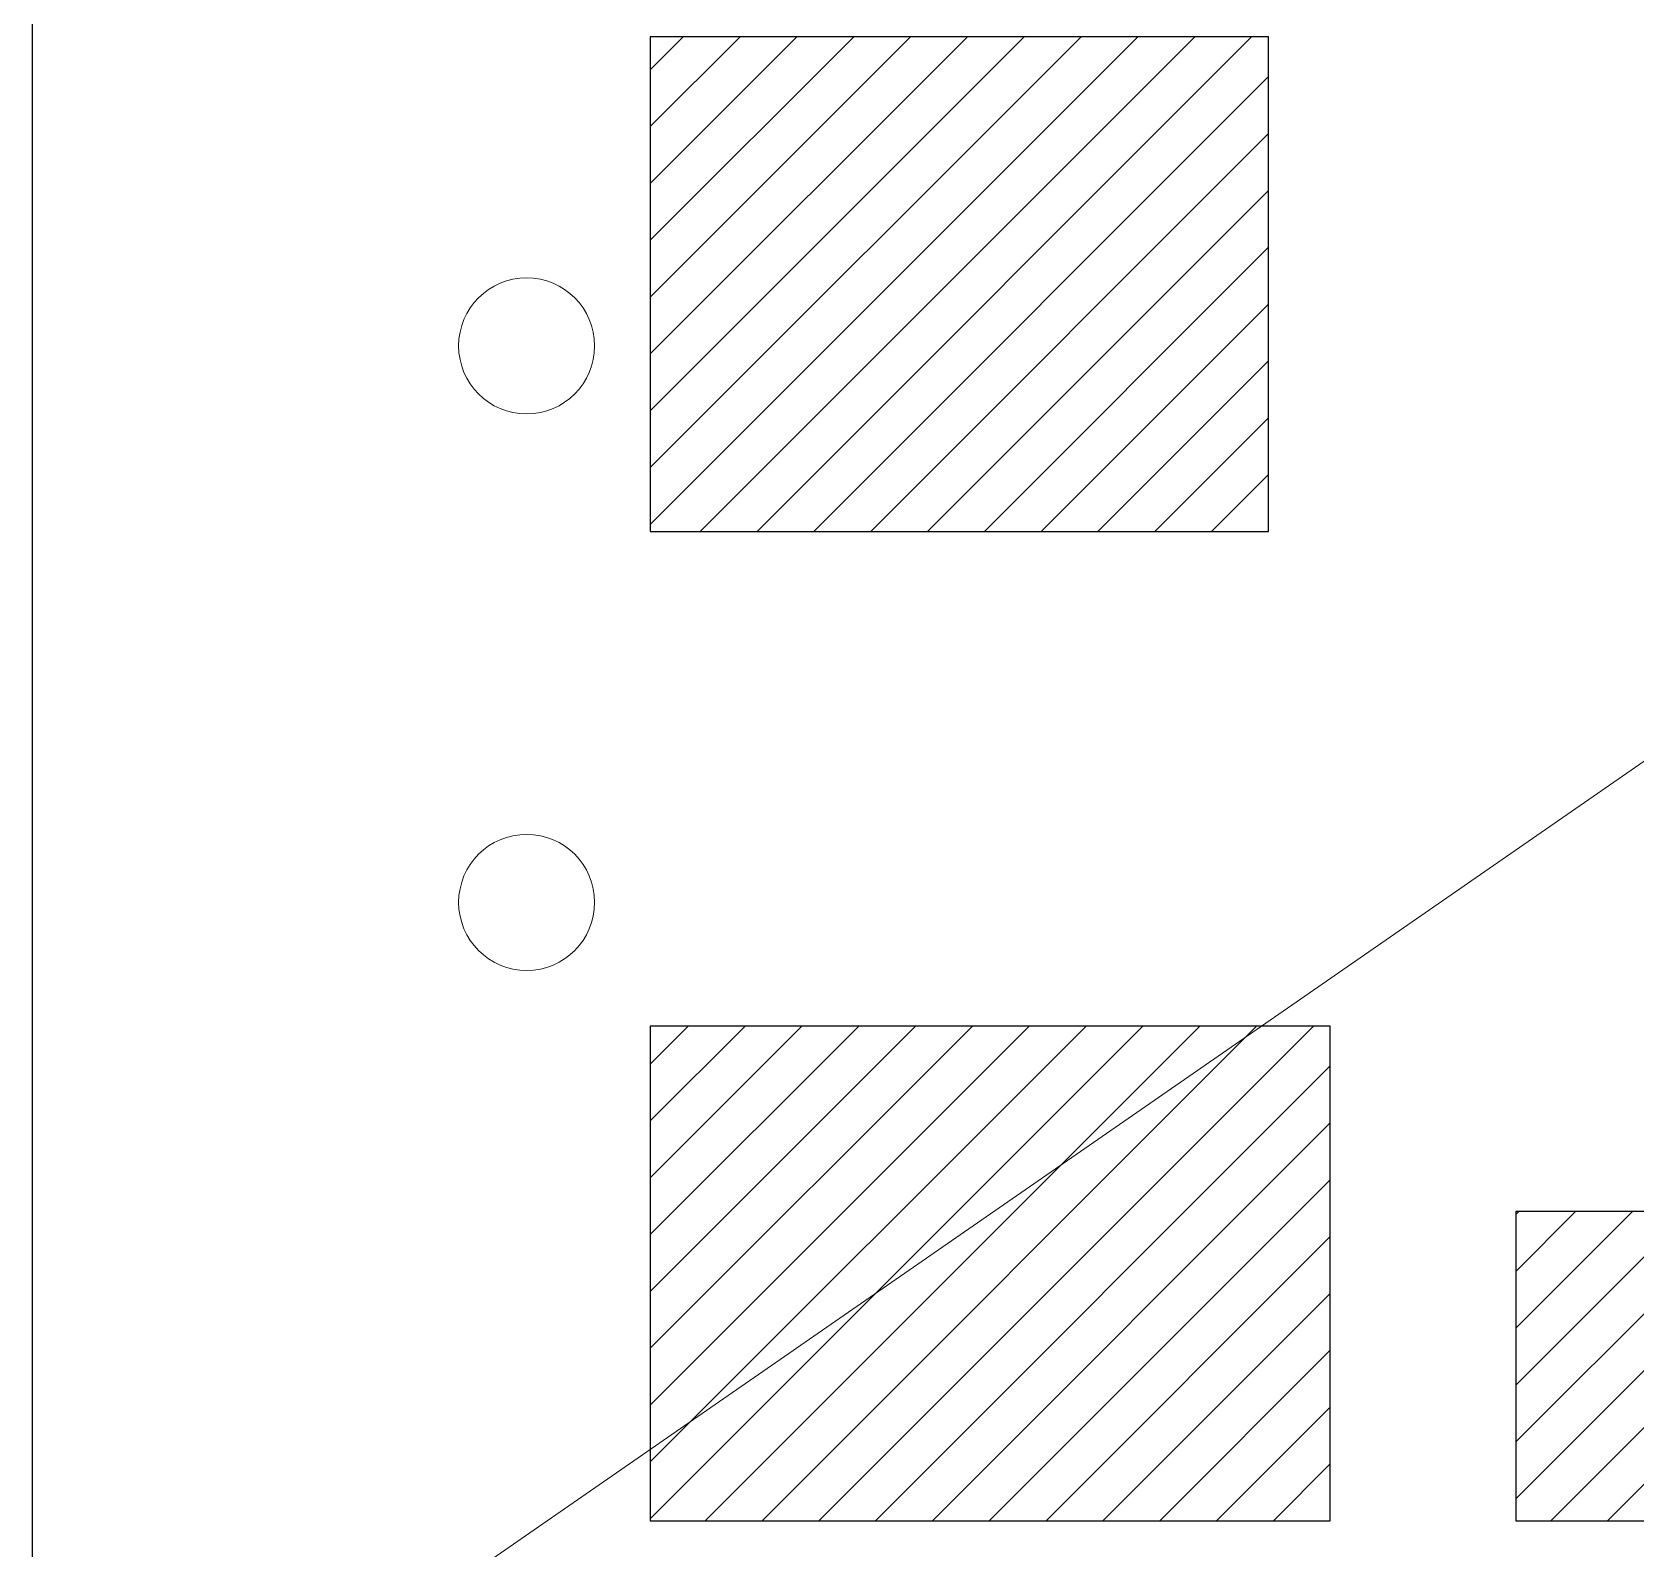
# Model space of a CAD drawing. Header units: metres. Extents: x -8 to 108, y -29 to 108.
# Drawn here: x -8 to 43.9, y 13.1 to 62.2 of the extents above; entities that cross this region are included whole.
import ezdxf

# ---------------------------------------------------------------- set-up
doc = ezdxf.new("R2010")
doc.units = ezdxf.units.M
for name, color, linetype, lineweight in [('arbol', 7, 'CONTINUOUS', 18), ('edificio', 7, 'CONTINUOUS', 25), ('hatch', 7, 'CONTINUOUS', 9), ('marco-fino', 7, 'CONTINUOUS', 25), ('proyeccion', 7, 'CONTINUOUS', 15)]:
    doc.layers.add(name, color=color, linetype=linetype, lineweight=lineweight)

msp = doc.modelspace()

# ---------------------------------------------------------------- linework, layer by layer
at = {"layer": 'arbol'}
for centre in [(8, 52), (8, 34)]:
    msp.add_circle(centre, 2.2, dxfattribs=at)
at = {"layer": 'edificio'}
for points in [[(12, 46), (32, 46), (32, 62), (12, 62)], [(12, 14), (34, 14), (34, 30), (12, 30)], [(40, 14), (54, 14), (54, 24), (40, 24)]]:
    msp.add_lwpolyline(points, close=True, dxfattribs=at)
at = {"layer": 'hatch'}
for p, q in [((12, 46.223), (27.777, 62)), ((12, 48.062), (25.938, 62)), ((12, 49.9), (24.1, 62)), ((12, 51.739), (22.261, 62)), ((12, 53.577), (20.423, 62)), ((12, 55.416), (18.584, 62)), ((12, 57.254), (16.746, 62)), ((12, 59.093), (14.907, 62)), ((12, 60.931), (13.069, 62)), ((13.615, 46), (29.615, 62)), ((15.454, 46), (31.454, 62)), ((17.292, 46), (32, 60.708)), ((19.131, 46), (32, 58.869)), ((20.969, 46), (32, 57.031)), ((22.808, 46), (32, 55.192)), ((24.646, 46), (32, 53.354)), ((26.485, 46), (32, 51.515)), ((28.323, 46), (32, 49.677)), ((30.162, 46), (32, 47.838)), ((12, 14.062), (27.938, 30)), ((12, 15.9), (26.1, 30)), ((12, 17.739), (24.261, 30)), ((12, 19.577), (22.423, 30)), ((12, 21.416), (20.584, 30)), ((12, 23.254), (18.746, 30)), ((12, 25.093), (16.907, 30)), ((12, 26.931), (15.069, 30)), ((12, 28.77), (13.23, 30)), ((13.777, 14), (29.777, 30)), ((15.615, 14), (31.615, 30)), ((17.454, 14), (33.454, 30)), ((19.292, 14), (34, 28.708)), ((21.131, 14), (34, 26.869)), ((22.969, 14), (34, 25.031)), ((40, 14.708), (49.292, 24)), ((40, 16.546), (47.454, 24)), ((40, 18.385), (45.615, 24)), ((40, 20.223), (43.777, 24)), ((40, 22.062), (41.938, 24)), ((40, 23.9), (40.1, 24)), ((41.131, 14), (51.131, 24)), ((42.969, 14), (52.969, 24)), ((24.808, 14), (34, 23.192)), ((26.646, 14), (34, 21.354)), ((28.485, 14), (34, 19.515)), ((30.323, 14), (34, 17.677)), ((32.162, 14), (34, 15.838))]:
    msp.add_line(p, q, dxfattribs=at)
at = {"layer": 'marco-fino'}
for points in [[(-8, -8), (108, -8), (108, 108), (-8, 108)], [(12, 46), (32, 46), (32, 62), (12, 62)], [(12, 14), (34, 14), (34, 30), (12, 30)], [(40, 14), (54, 14), (54, 24), (40, 24)]]:
    msp.add_lwpolyline(points, close=True, dxfattribs=at)
at = {"layer": 'proyeccion'}
msp.add_line((52, 44), (0, 8), dxfattribs=at)

doc.saveas('drawing.dxf')
